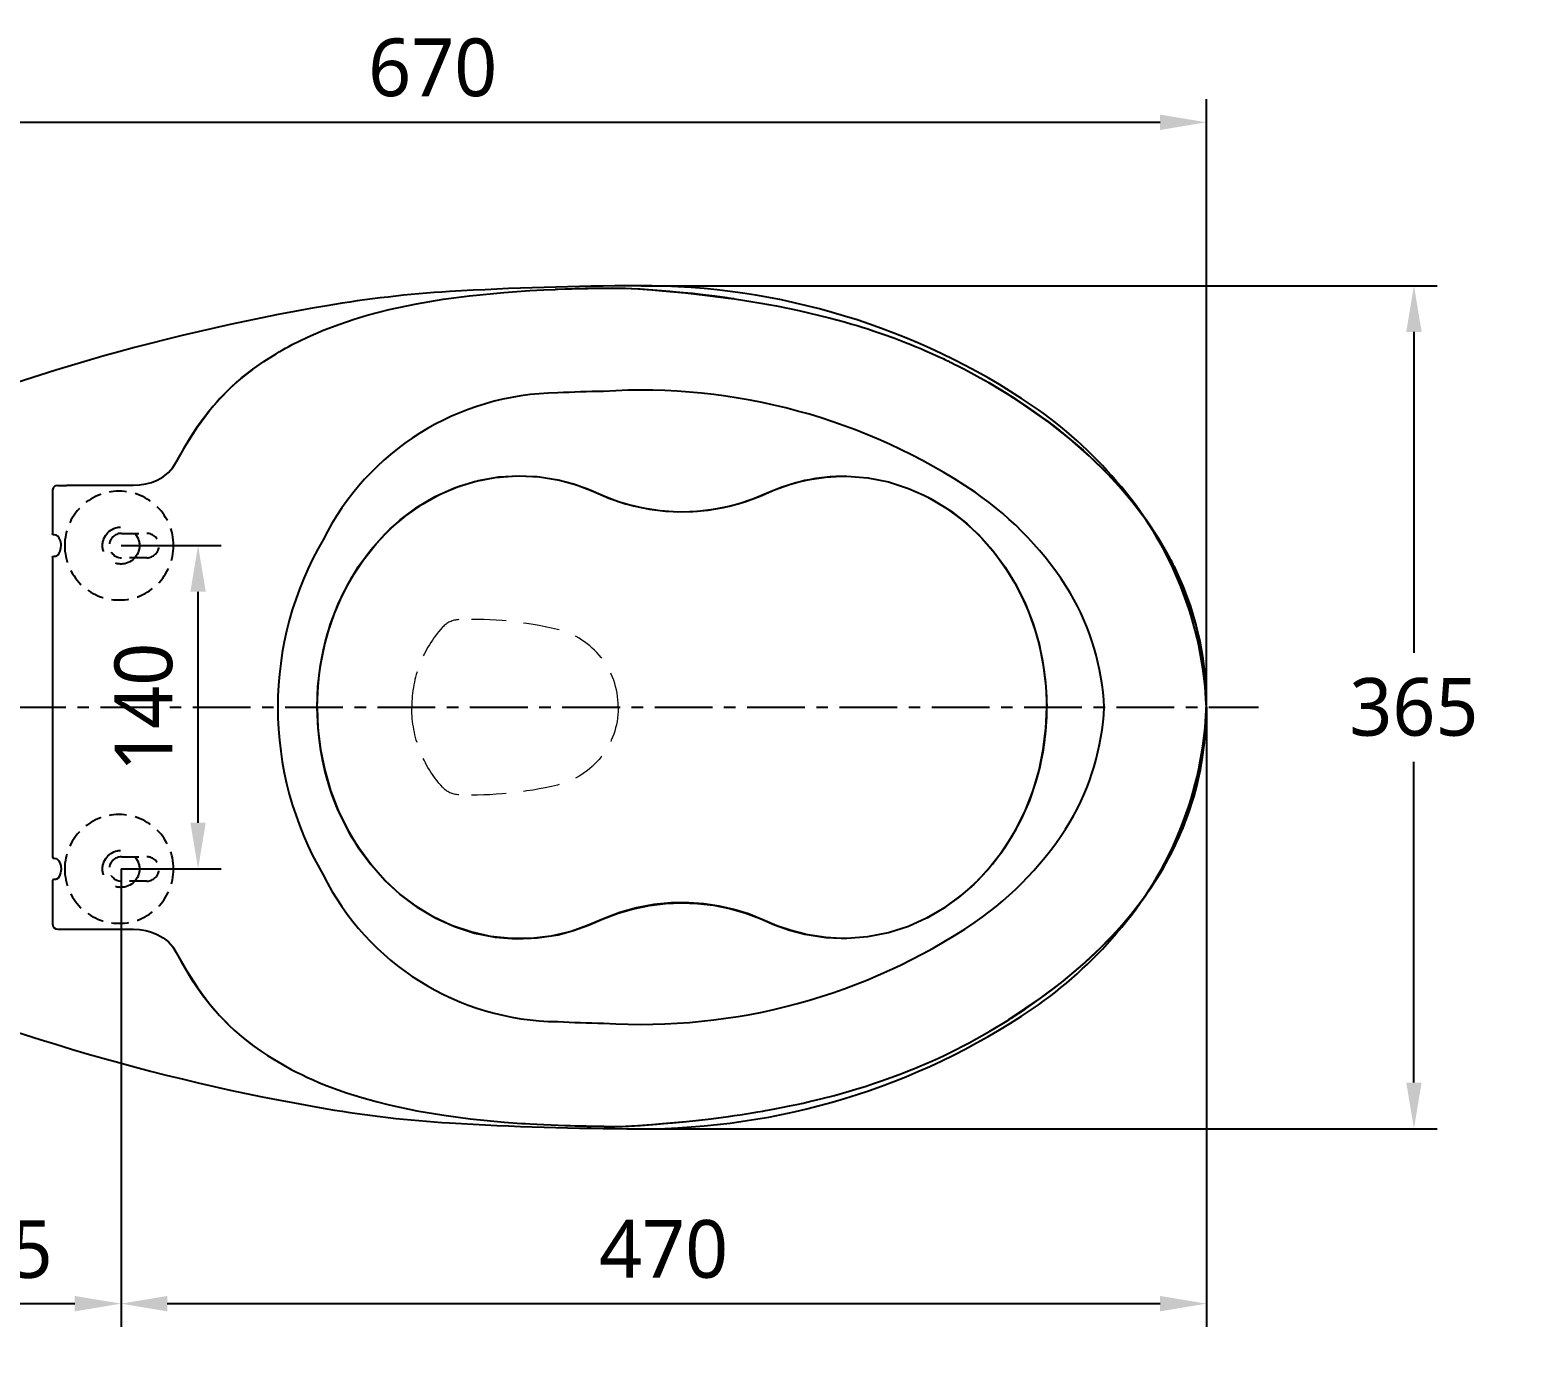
# Model space of a CAD drawing. Extents: x 3814 to 6583, y -1052 to 2311.
# Drawn here: x 4166 to 4813, y 1372 to 1948 of the extents above; entities that cross this region are included whole.
import ezdxf

# ---------------------------------------------------------------- set-up
doc = ezdxf.new("R2010")
doc.units = 0
doc.header["$LTSCALE"] = 20
doc.header["$MEASUREMENT"] = 0
for name, pattern in [('CENTER', [2, 1.25, -0.25, 0.25, -0.25]), ('HIDDEN', [0.375, 0.25, -0.125]), ('HIDDEN2', [0.1875, 0.125, -0.0625])]:
    doc.linetypes.add(name, pattern=pattern)
doc.layers.get('0').update_dxf_attribs({"linetype": 'CONTINUOUS'})
doc.layers.get('DEFPOINTS').update_dxf_attribs({"linetype": 'CONTINUOUS'})
doc.layers.add('3', color=3, linetype='CONTINUOUS')
doc.layers.add('HID', color=252, linetype='HIDDEN', lineweight=5)
doc.styles.get("Standard").update_dxf_attribs({"font": 'NanumGothic.ttf'})
doc.dimstyles.get("Standard").update_dxf_attribs({"dimtxt": 2.5, "dimasz": 2, "dimexe": 2, "dimexo": 1, "dimgap": 1.5, "dimtad": 1, "dimdec": 0, "dimlfac": 10, "dimrnd": 0.5, "dimzin": 0, "dimdsep": 46, "dimtxsty": 'Standard', "dimcen": 0, "dimclrt": 2, "dimadec": 0, "dimazin": 0, "dimtfac": 1, "dimtdec": 0, "dimtmove": 0, "dimatfit": 3, "dimfxl": 0, "dimtolj": 1, "dimtzin": 0, "dimarcsym": 0})

# ---------------------------------------------------------------- blocks, each defined once
blk = doc.blocks.new('*D125')
at = {"layer": '3', "color": 3, "lineweight": -2}
for p, q in [((4005.96, 1654.23), (4005.96, 1917.51)), ((4675.94, 1654.23), (4675.94, 1917.51)), ((4025.96, 1907.51), (4655.94, 1907.51))]:
    blk.add_line(p, q, dxfattribs=at)
at = {"layer": '3', "color": 3}
for points in [[(4025.96, 1910.84), (4025.96, 1904.17), (4005.96, 1907.51)], [(4655.94, 1910.84), (4655.94, 1904.17), (4675.94, 1907.51)]]:
    blk.add_solid(points, dxfattribs=at)
at = {"layer": 'DEFPOINTS', "color": 0}
for p in [(4675.94, 1907.51), (4005.96, 1654.23), (4675.94, 1654.23)]:
    blk.add_point(p, dxfattribs=at)
at = {"layer": '3', "color": 2, "insert": (4340.95, 1931.11), "char_height": 25, "attachment_point": 5}
blk.add_mtext('\\A1;670', dxfattribs=at)
blk = doc.blocks.new('*D126')
at = {"layer": '3', "color": 3, "lineweight": -2}
for p, q in [((4091, 1654.23), (4091, 1386.01)), ((4205.96, 1584.23), (4205.96, 1386.01)), ((4111, 1396.01), (4185.96, 1396.01))]:
    blk.add_line(p, q, dxfattribs=at)
at = {"layer": '3', "color": 3}
for points in [[(4111, 1399.34), (4111, 1392.67), (4091, 1396.01)], [(4185.96, 1399.34), (4185.96, 1392.67), (4205.96, 1396.01)]]:
    blk.add_solid(points, dxfattribs=at)
at = {"layer": 'DEFPOINTS', "color": 0}
for p in [(4091, 1654.23), (4205.96, 1584.23), (4205.96, 1396.01)]:
    blk.add_point(p, dxfattribs=at)
at = {"layer": '3', "color": 2, "insert": (4148.48, 1419.47), "char_height": 25, "attachment_point": 5}
blk.add_mtext('\\A1;115', dxfattribs=at)
blk = doc.blocks.new('*D127')
at = {"layer": '3', "color": 3, "lineweight": -2}
for p, q in [((4431.23, 1836.73), (4775.84, 1836.73)), ((4765.84, 1816.73), (4765.84, 1677.85)), ((4765.84, 1491.73), (4765.84, 1630.6)), ((4431.23, 1471.73), (4775.84, 1471.73))]:
    blk.add_line(p, q, dxfattribs=at)
at = {"layer": '3', "color": 3}
for points in [[(4762.51, 1816.73), (4769.17, 1816.73), (4765.84, 1836.73)], [(4762.51, 1491.73), (4769.17, 1491.73), (4765.84, 1471.73)]]:
    blk.add_solid(points, dxfattribs=at)
at = {"layer": 'DEFPOINTS', "color": 0}
for p in [(4431.23, 1836.73), (4431.23, 1471.73), (4765.84, 1471.73)]:
    blk.add_point(p, dxfattribs=at)
at = {"layer": '3', "color": 2, "insert": (4765.84, 1654.23), "char_height": 25, "attachment_point": 5}
blk.add_mtext('\\A1;365', dxfattribs=at)
blk = doc.blocks.new('*D128')
at = {"layer": '3', "color": 3, "lineweight": -2}
for p, q in [((4675.94, 1654.23), (4675.94, 1386.01)), ((4205.96, 1584.23), (4205.96, 1386.01)), ((4225.96, 1396.01), (4655.94, 1396.01))]:
    blk.add_line(p, q, dxfattribs=at)
at = {"layer": '3', "color": 3}
for points in [[(4225.96, 1399.34), (4225.96, 1392.67), (4205.96, 1396.01)], [(4655.94, 1399.34), (4655.94, 1392.67), (4675.94, 1396.01)]]:
    blk.add_solid(points, dxfattribs=at)
at = {"layer": 'DEFPOINTS', "color": 0}
for p in [(4675.94, 1654.23), (4205.96, 1584.23), (4675.94, 1396.01)]:
    blk.add_point(p, dxfattribs=at)
at = {"layer": '3', "color": 2, "insert": (4440.95, 1419.53), "char_height": 25, "attachment_point": 5}
blk.add_mtext('\\A1;470', dxfattribs=at)
blk = doc.blocks.new('*D129')
at = {"layer": '3', "color": 3, "lineweight": -2}
for p, q in [((4205.96, 1724.23), (4249.34, 1724.23)), ((4239.34, 1604.23), (4239.34, 1704.23)), ((4205.96, 1584.23), (4249.34, 1584.23))]:
    blk.add_line(p, q, dxfattribs=at)
at = {"layer": '3', "color": 3}
for points in [[(4236.01, 1704.23), (4242.67, 1704.23), (4239.34, 1724.23)], [(4236.01, 1604.23), (4242.67, 1604.23), (4239.34, 1584.23)]]:
    blk.add_solid(points, dxfattribs=at)
at = {"layer": 'DEFPOINTS', "color": 0}
for p in [(4205.96, 1724.23), (4239.34, 1724.23), (4205.96, 1584.23)]:
    blk.add_point(p, dxfattribs=at)
at = {"layer": '3', "color": 2, "insert": (4215.82, 1654.23), "char_height": 25, "attachment_point": 5, "rotation": 90}
blk.add_mtext('\\A1;140', dxfattribs=at)
blk = doc.blocks.new('*D105')
at = {"layer": '3', "color": 3, "lineweight": -2}
for p, q in [((5268, 1654.23), (5258, 1654.23)), ((5268, 1634.23), (5268, 1490.35)), ((5268, 1299.23), (5268, 1443.1)), ((4607.26, 1279.23), (5278, 1279.23))]:
    blk.add_line(p, q, dxfattribs=at)
at = {"layer": '3', "color": 3}
for points in [[(5264.67, 1634.23), (5271.33, 1634.23), (5268, 1654.23)], [(5264.67, 1299.23), (5271.33, 1299.23), (5268, 1279.23)]]:
    blk.add_solid(points, dxfattribs=at)
at = {"layer": 'DEFPOINTS', "color": 0}
for p in [(5268, 1654.23), (5268, 1654.23), (4607.26, 1279.23)]:
    blk.add_point(p, dxfattribs=at)
at = {"layer": '3', "color": 2, "insert": (5268, 1466.73), "char_height": 25, "attachment_point": 5}
blk.add_mtext('\\A1;375', dxfattribs=at)

msp = doc.modelspace()

# ---------------------------------------------------------------- linework, layer by layer
at = {"color": 2}
for p, q in [((4263.45956, 1800.93557), (4263.45855, 1800.93714)), ((4176.35519, 1748.23849), (4176.35519, 1729.26443)), ((4176.35519, 1719.11421), (4176.35519, 1589.34219)), ((4290.886, 1654.2282), (4290.94713, 1654.2282)), ((4290.94713, 1654.2282), (4290.94583, 1654.2282)), ((4606.77345, 1654.22817), (4606.83435, 1654.22816)), ((4176.35519, 1579.19197), (4176.35519, 1560.2179)), ((4263.45956, 1507.52083), (4263.45841, 1507.51907))]:
    msp.add_line(p, q, dxfattribs=at)
at = {"color": 2, "linetype": 'HIDDEN2', "ltscale": 3}
for p, q in [((4206.13759, 1729.49565), (4217.13759, 1729.49565)), ((4217.13759, 1718.96074), (4206.13759, 1718.96074)), ((4206.13759, 1589.49565), (4217.13759, 1589.49565)), ((4217.13759, 1578.96074), (4206.13759, 1578.96074))]:
    msp.add_line(p, q, dxfattribs=at)
at = {"color": 1, "linetype": 'CENTER'}
msp.add_line((3997.06073, 1654.22805), (4698.51245, 1654.22805), dxfattribs=at)
at = {"color": 2}
for points in [[(4263.45956, 1800.93557), (4267.85312, 1803.99446), (4273.10557, 1807.31624), (4274.40778, 1808.08757), (4275.75619, 1808.86572), (4277.15128, 1809.64948), (4278.59349, 1810.4376), (4280.08324, 1811.22881), (4283.13567, 1812.78025), (4286.75701, 1814.50638), (4293.98744, 1817.61584), (4300.73783, 1820.16006), (4306.9581, 1822.23691), (4312.61317, 1823.92686), (4317.67829, 1825.29629), (4322.13626, 1826.39885), (4333.88387, 1828.89507), (4345.48382, 1830.85704), (4356.90322, 1832.37965), (4371.66493, 1833.84133), (4373.5702, 1833.99315), (4375.46884, 1834.1366), (4377.36081, 1834.2719), (4379.24603, 1834.39935), (4381.12444, 1834.51926), (4382.99598, 1834.63196), (4389.07885, 1834.95468), (4394.01146, 1835.16955)], [(4394.01146, 1835.16955), (4395.1537, 1835.21321), (4401.22045, 1835.40505), (4404.52317, 1835.48324), (4408.11219, 1835.5547), (4412.72474, 1835.63782), (4416.48676, 1835.69668), (4419.45012, 1835.71671), (4424.47468, 1835.64255), (4429.92962, 1835.35728), (4435.79451, 1834.9007), (4440.2359, 1834.52986), (4450.34471, 1833.61881), (4459.9182, 1832.56357), (4468.95067, 1831.3993)], [(4407.01034, 1835.53402), (4394.01337, 1835.16687)], [(4468.50109, 1831.45985), (4463.09306, 1832.17257), (4457.90267, 1832.80289), (4453.38149, 1833.30758), (4449.53202, 1833.70124), (4446.35731, 1834.00049), (4443.6841, 1834.23833), (4430.76887, 1835.30152), (4418.91365, 1835.71805), (4407.09065, 1835.53559), (4407.01034, 1835.53402)], [(4468.95124, 1831.39779), (4468.50109, 1831.45985)], [(4468.9507, 1831.39953), (4471.55144, 1831.03255)], [(4468.95091, 1831.39926), (4468.95189, 1831.40294), (4468.95156, 1831.40029)], [(4471.52561, 1831.03706), (4469.01276, 1831.39239)], [(4471.55144, 1831.03255), (4476.04697, 1830.36066), (4482.12593, 1829.37351), (4487.19239, 1828.47855), (4489.80638, 1827.99011), (4492.04107, 1827.55772), (4493.89756, 1827.18787), (4495.37686, 1826.8861), (4496.70186, 1826.61041), (4499.49794, 1826.01151), (4512.58391, 1822.88177), (4515.89437, 1821.99937), (4519.19244, 1821.08173), (4522.47757, 1820.12834), (4524.72032, 1819.45432), (4526.85447, 1818.79511), (4529.29395, 1818.01986), (4532.03595, 1817.12021), (4536.06902, 1815.74116), (4540.60344, 1814.10888), (4545.62769, 1812.19536), (4547.92975, 1811.28061), (4549.53371, 1810.62882), (4551.08457, 1809.98716), (4552.58263, 1809.3565), (4554.02818, 1808.73771), (4557.41432, 1807.24812), (4560.47875, 1805.85041), (4561.22874, 1805.501), (4561.95705, 1805.15889), (4562.66377, 1804.82426), (4563.34897, 1804.49733), (4564.01274, 1804.17826), (4564.65516, 1803.86725), (4564.76437, 1803.81416), (4565.68378, 1803.36474), (4566.78781, 1802.81914), (4568.28163, 1802.07057), (4570.87295, 1800.74357), (4574.13812, 1799.0193), (4578.06117, 1796.86899), (4581.68991, 1794.80163)], [(4229.90845, 1760.40594), (4234.26223, 1768.1761), (4239.05513, 1775.62989), (4244.33277, 1782.69159), (4248.63828, 1787.68869), (4253.25873, 1792.40792), (4258.20332, 1796.83257), (4263.45956, 1800.93557)], [(4229.90845, 1760.40594), (4234.26223, 1768.1761), (4239.05513, 1775.62989), (4244.33277, 1782.69159), (4248.63828, 1787.68869), (4253.25873, 1792.40792), (4258.20332, 1796.83257), (4263.45956, 1800.93557)], [(4262.88883, 1800.51776), (4259.65649, 1798.02703), (4257.582, 1796.31287)], [(4263.03518, 1800.62557), (4262.88883, 1800.51776)], [(4263.27927, 1800.80445), (4263.03518, 1800.62557)], [(4263.446, 1800.92597), (4263.27927, 1800.80445)], [(4257.582, 1796.31287), (4256.18005, 1795.09974), (4253.24623, 1792.40767), (4250.80739, 1789.99871), (4248.82066, 1787.91102), (4247.25029, 1786.1754), (4245.89701, 1784.61547), (4243.96213, 1782.27561), (4241.64649, 1779.29355), (4239.00262, 1775.62723), (4236.08741, 1771.23455), (4232.96119, 1766.07622), (4229.84463, 1760.42054)], [(4257.582, 1796.31287), (4256.18005, 1795.09974), (4253.24623, 1792.40767), (4250.80739, 1789.99871), (4248.82066, 1787.91102), (4247.25029, 1786.1754), (4245.89701, 1784.61547), (4243.96213, 1782.27561), (4241.64649, 1779.29355), (4239.00262, 1775.62723), (4236.08741, 1771.23455), (4232.96119, 1766.07622), (4229.84463, 1760.42054)], [(4581.68991, 1794.80163), (4583.21074, 1793.91235), (4589.12483, 1790.3238), (4595.76247, 1786.04573), (4598.55822, 1784.16288), (4601.45471, 1782.15844), (4604.44707, 1780.02599), (4607.52967, 1777.75898), (4610.69624, 1775.35067), (4613.94036, 1772.79438), (4622.54726, 1765.52498), (4630.37809, 1758.17853), (4637.43403, 1750.80172), (4643.72718, 1743.44909), (4649.89363, 1735.31221), (4655.16781, 1727.35964), (4659.11747, 1720.58119), (4659.47225, 1719.92872), (4659.82127, 1719.27881), (4660.16459, 1718.63153), (4660.50225, 1717.98692), (4660.83429, 1717.34502), (4661.16077, 1716.70589), (4661.48173, 1716.06957), (4661.79724, 1715.43611), (4665.8774, 1706.39019), (4669.02498, 1697.8708), (4671.37719, 1689.97433), (4673.06979, 1682.7747), (4674.23629, 1676.329), (4675.00105, 1670.67556), (4675.47039, 1665.83866), (4675.73328, 1661.83282), (4675.86189, 1658.66604), (4675.90456, 1656.84401), (4675.92151, 1655.49688), (4675.92589, 1654.62491), (4675.9262, 1654.36715), (4675.92618, 1654.2282)], [(4593.41014, 1787.5862), (4581.77479, 1794.74611)], [(4675.82099, 1659.99686), (4675.80144, 1660.47798), (4675.32037, 1667.62465), (4674.60138, 1673.86729), (4673.7576, 1679.20578), (4672.88888, 1683.647), (4672.0744, 1687.22683), (4671.18792, 1690.68571), (4670.1965, 1694.16138), (4669.0981, 1697.65054), (4665.11063, 1708.22806), (4660.2376, 1718.48889), (4654.5616, 1728.32591), (4648.15986, 1737.70486), (4641.10894, 1746.6038), (4633.48971, 1755.01865), (4625.37539, 1762.9553), (4616.83358, 1770.42748), (4607.92503, 1777.45665), (4593.98307, 1787.21261), (4593.41014, 1787.5862)], [(4221.68151, 1752.59182), (4224.20524, 1754.02518), (4226.45945, 1755.83103), (4228.37851, 1757.97519), (4229.90843, 1760.40595)], [(4229.90845, 1760.40598), (4229.8496, 1760.41474), (4229.83645, 1760.40504)], [(4211.36899, 1750.35395), (4214.01715, 1750.48894), (4216.64087, 1750.90136), (4219.20799, 1751.60056), (4221.68151, 1752.59181)], [(4290.886, 1654.2282), (4291.24997, 1663.40359), (4292.34189, 1672.51864), (4294.16273, 1681.51206), (4296.70989, 1690.32113), (4299.98249, 1698.88024), (4303.97418, 1707.12001), (4308.67717, 1714.96709), (4314.07742, 1722.34298), (4320.15234, 1729.16522), (4326.86949, 1735.34793), (4334.18374, 1740.80451), (4342.03589, 1745.44965), (4350.35161, 1749.20245), (4359.04008, 1751.99212), (4367.99553, 1753.7624), (4377.10076, 1754.47561), (4386.23236, 1754.11757), (4395.26495, 1752.6928), (4401.90565, 1750.95572), (4408.3597, 1748.6199), (4414.71825, 1745.90247), (4421.22448, 1743.38589), (4427.93127, 1741.45674), (4434.7671, 1740.05562), (4441.69205, 1739.19511), (4448.66697, 1738.88955), (4455.64066, 1739.14429), (4462.57508, 1739.94958), (4469.4188, 1741.31736), (4476.13335, 1743.21101), (4482.66533, 1745.67995), (4489.00506, 1748.4294), (4495.46973, 1750.7402), (4502.1048, 1752.48898), (4511.13414, 1753.9107), (4517.81633, 1754.27502)], [(4290.98174, 1657.11463), (4291.00214, 1657.84025), (4291.30749, 1663.36442), (4291.78791, 1668.1477), (4292.35287, 1672.19049), (4292.92581, 1675.49824), (4293.67402, 1679.13723), (4294.55073, 1682.78523), (4295.56688, 1686.46251), (4298.40481, 1694.82577), (4301.92088, 1702.94257), (4306.10593, 1710.7291), (4310.94868, 1718.11791), (4316.43434, 1725.03677), (4322.53955, 1731.41018), (4329.23206, 1737.15999), (4336.46798, 1742.20774), (4344.19076, 1746.47606), (4352.32984, 1749.89255), (4360.79989, 1752.39419), (4369.50245, 1753.93167), (4378.32894, 1754.47266), (4387.16436, 1754.0071), (4395.89058, 1752.54182), (4403.19124, 1750.5317), (4410.24799, 1747.81177), (4417.24217, 1744.82023), (4424.46265, 1742.33143), (4431.85696, 1740.52153), (4439.3742, 1739.35495), (4446.96433, 1738.8413), (4453.61838, 1738.94902), (4460.24703, 1739.55345), (4466.81192, 1740.67681), (4473.27439, 1742.29514), (4479.61111, 1744.40869), (4485.75122, 1747.02743), (4491.87192, 1749.52815), (4498.18049, 1751.53258), (4506.82552, 1753.37777), (4513.06353, 1754.08927)], [(4513.06353, 1754.08927), (4515.62857, 1754.23449), (4517.79784, 1754.29084)], [(4517.81633, 1754.27502), (4520.26138, 1754.26414), (4529.36097, 1753.54318), (4538.30941, 1751.76454), (4546.99117, 1748.97034), (4553.67122, 1746.0446)], [(4178.58625, 1750.25818), (4177.70505, 1750.12494), (4177.34651, 1749.96622), (4177.02441, 1749.72962), (4176.87737, 1749.5809), (4176.74313, 1749.41361), (4176.62498, 1749.23043), (4176.52605, 1749.03496), (4176.39463, 1748.62446), (4176.3553, 1748.21742)], [(4192.13759, 1750.34978), (4203.89082, 1750.35117)], [(4203.89082, 1750.35117), (4207.62799, 1750.35226)], [(4207.62799, 1750.35226), (4211.36899, 1750.35364)], [(4553.65534, 1746.07063), (4556.43233, 1744.63935)], [(4553.67122, 1746.0446), (4555.30284, 1745.21977), (4563.1575, 1740.58644), (4570.48312, 1735.15003), (4577.22245, 1728.99539), (4583.33105, 1722.20602), (4588.77555, 1714.864), (4593.5309, 1707.04794), (4597.57781, 1698.83373), (4600.90218, 1690.29385), (4603.49473, 1681.49778), (4605.3499, 1672.51219), (4606.46304, 1663.40112), (4606.83435, 1654.2282)], [(4556.43233, 1744.63935), (4557.96024, 1743.79479), (4565.39848, 1739.05827), (4572.32174, 1733.59528), (4578.68181, 1727.48314), (4584.44269, 1720.79806), (4589.57628, 1713.61352), (4593.00256, 1707.94024), (4596.05772, 1702.05486), (4598.73614, 1695.98504), (4600.95817, 1689.98388), (4601.79045, 1687.40874), (4602.53147, 1684.90972), (4603.21611, 1682.3819), (4603.99301, 1679.17655), (4604.8236, 1675.17395), (4605.6087, 1670.455), (4606.267, 1664.94787), (4606.68808, 1658.65348), (4606.72133, 1657.69558)], [(4177.71209, 1728.79713), (4176.99923, 1728.83992), (4176.41324, 1728.89313)], [(4178.03623, 1728.71409), (4177.88262, 1728.76927), (4177.71209, 1728.79711)], [(4178.01091, 1719.73137), (4178.02373, 1719.73682), (4178.36157, 1719.94324), (4178.69323, 1720.25954), (4179.02361, 1720.69383), (4179.32745, 1721.22533), (4179.59755, 1721.86066), (4179.80445, 1722.55082), (4179.94542, 1723.31566), (4180.00143, 1724.05744), (4179.97852, 1724.82724), (4179.88372, 1725.53477), (4179.71865, 1726.22539), (4179.49724, 1726.85593), (4179.22277, 1727.43146), (4178.90977, 1727.92695), (4178.56725, 1728.33033), (4178.22523, 1728.61072), (4178.03623, 1728.71409)], [(4176.3552, 1719.04013), (4176.41324, 1719.56327)], [(4176.41324, 1719.56327), (4176.99919, 1719.61647), (4177.71209, 1719.65927)], [(4177.71209, 1719.65929), (4178.01091, 1719.73137)], [(4290.94577, 1654.31661), (4290.98174, 1657.11463)], [(4606.72133, 1657.69558), (4606.77384, 1654.31721)], [(4290.886, 1654.2282), (4291.24997, 1645.05281), (4292.34189, 1635.93775), (4294.16273, 1626.94433), (4296.70989, 1618.13527), (4299.98249, 1609.57615), (4303.97418, 1601.33639), (4308.67717, 1593.4893), (4314.07742, 1586.11342), (4320.15234, 1579.29117), (4326.86949, 1573.10847), (4334.18374, 1567.65188), (4342.03589, 1563.00675), (4350.35161, 1559.25394), (4359.04008, 1556.46428), (4367.99553, 1554.69399), (4377.10076, 1553.98079), (4386.23236, 1554.33883), (4395.26495, 1555.76359), (4401.90565, 1557.50067), (4408.3597, 1559.83649), (4414.71825, 1562.55393), (4421.22448, 1565.07051), (4427.93127, 1566.99965), (4434.7671, 1568.40077), (4441.69205, 1569.26129), (4448.66697, 1569.56684), (4455.64066, 1569.3121), (4462.57508, 1568.50681), (4469.4188, 1567.13904), (4476.13335, 1565.24539), (4482.66533, 1562.77645), (4489.00506, 1560.02699), (4495.46973, 1557.71619), (4502.1048, 1555.96742), (4511.13414, 1554.54569), (4517.8512, 1554.18099)], [(4291.12789, 1647.74096), (4290.94576, 1654.2282)], [(4554.83285, 1562.99442), (4555.30284, 1563.23663), (4563.1575, 1567.86995), (4570.48312, 1573.30636), (4577.22245, 1579.461), (4583.33105, 1586.25038), (4588.77555, 1593.59239), (4593.5309, 1601.40846), (4597.57781, 1609.62267), (4600.90218, 1618.16255), (4603.49473, 1626.95862), (4605.3499, 1635.94421), (4606.46304, 1645.05527), (4606.83435, 1654.2282)], [(4606.72535, 1650.89423), (4606.69482, 1649.9783), (4606.312, 1643.99327), (4605.73848, 1638.9261), (4605.09438, 1634.77435), (4604.47096, 1631.49154), (4603.79461, 1628.42044), (4603.01995, 1625.32543), (4602.14326, 1622.21032), (4599.30335, 1613.90325), (4595.78826, 1605.84362), (4591.6123, 1598.11254), (4586.78945, 1590.77508), (4581.33699, 1583.90006), (4575.27937, 1577.55794), (4568.64735, 1571.82341), (4561.48344, 1566.77123), (4557.57293, 1564.44358)], [(4590.43696, 1518.95707), (4591.36237, 1519.54486), (4597.63235, 1523.66439), (4603.97621, 1528.09032), (4605.63466, 1529.29489), (4607.29263, 1530.52036), (4608.95135, 1531.7684), (4610.61211, 1533.04069), (4612.27525, 1534.33836), (4613.94036, 1535.66202), (4618.7383, 1539.62141), (4623.42469, 1543.71674), (4627.98113, 1547.94456), (4632.04325, 1551.9472), (4635.75643, 1555.82569), (4639.50661, 1559.98584), (4643.27056, 1564.44471), (4649.23745, 1572.22528), (4654.60905, 1580.2009), (4655.91485, 1582.31685), (4657.17796, 1584.44223), (4658.39802, 1586.57612), (4659.57473, 1588.71764), (4660.70782, 1590.86593), (4661.79724, 1593.02029), (4665.85386, 1602.00863), (4669.08069, 1610.75447), (4671.5577, 1619.17288), (4673.36938, 1627.18141), (4674.61639, 1634.7247), (4675.39915, 1641.76434), (4675.80852, 1648.27209), (4675.92618, 1654.2282)], [(4606.77384, 1654.12216), (4606.72535, 1650.89423)], [(4675.92618, 1654.2282), (4675.94138, 1654.22805), (4675.93107, 1654.22798)], [(4502.20668, 1555.93802), (4496.15299, 1557.50563), (4489.93735, 1559.66), (4483.8859, 1562.25893), (4477.72112, 1564.7422), (4471.37996, 1566.68787), (4464.92492, 1568.15662), (4458.37656, 1569.12627), (4451.77667, 1569.58656), (4444.21499, 1569.50832), (4436.6914, 1568.76115), (4429.25453, 1567.37267), (4421.9557, 1565.35554), (4414.86439, 1562.64296), (4407.92864, 1559.67674), (4400.83978, 1557.19348), (4392.28166, 1555.18587), (4383.54825, 1554.13695), (4374.75395, 1554.08112), (4366.0157, 1555.01899), (4357.44365, 1556.93104), (4349.14094, 1559.77862), (4341.19949, 1563.50752), (4333.69773, 1568.05187), (4326.69952, 1573.33812), (4320.2557, 1579.2896), (4314.40503, 1585.82918), (4309.17565, 1592.8807), (4305.67388, 1598.46138), (4302.5382, 1604.25921), (4299.77398, 1610.2463), (4297.46207, 1616.17237), (4296.58925, 1618.7167), (4295.80824, 1621.18678), (4295.08232, 1623.68647), (4294.25142, 1626.85778), (4293.35029, 1630.81997), (4292.47743, 1635.4945), (4291.71119, 1640.95447), (4291.15947, 1647.20187), (4291.12789, 1647.74096)], [(4621.32163, 1541.85525), (4621.87658, 1542.34322), (4630.17526, 1550.08333), (4638.00729, 1558.29722), (4645.30283, 1566.99318), (4651.98321, 1576.17281), (4656.5419, 1583.36654), (4660.67831, 1590.81265), (4664.35118, 1598.47724), (4667.39089, 1605.94429), (4668.54335, 1609.15959), (4669.57711, 1612.28696), (4670.61152, 1615.70693), (4671.78884, 1620.07244), (4673.01617, 1625.41352), (4674.15929, 1631.62398), (4675.11731, 1638.79872), (4675.75355, 1646.93568), (4675.78298, 1647.55668)], [(4176.3552, 1589.41627), (4176.41324, 1588.89313)], [(4176.36681, 1589.6244), (4176.36858, 1589.49407), (4176.39495, 1589.38176)], [(4176.41324, 1588.89313), (4176.81343, 1588.85366), (4177.5562, 1588.80543), (4177.71209, 1588.79713)], [(4177.71209, 1588.79711), (4178.0117, 1588.72469)], [(4178.0117, 1588.72469), (4178.23625, 1588.60353), (4178.92451, 1587.90657), (4179.50886, 1586.82748), (4179.8881, 1585.51096), (4180.001, 1584.0404), (4179.79918, 1582.52924), (4179.3151, 1581.20058), (4178.68115, 1580.246), (4178.03581, 1579.74212)], [(4177.71209, 1579.65927), (4177.5568, 1579.651), (4176.82602, 1579.60372), (4176.41324, 1579.56327)], [(4178.03581, 1579.74212), (4178.02223, 1579.73617), (4177.71209, 1579.65928)], [(4177.94333, 1579.66344), (4177.7717, 1579.66035), (4177.72789, 1579.65956), (4177.71649, 1579.65936), (4177.71341, 1579.65931), (4177.71253, 1579.65929), (4177.71209, 1579.65928)], [(4176.3553, 1560.23897), (4176.38823, 1559.85721), (4176.50078, 1559.46958), (4176.58745, 1559.28241), (4176.69344, 1559.10445), (4176.95962, 1558.78765), (4177.68313, 1558.35364), (4178.58625, 1558.19821)], [(4517.8512, 1554.18099), (4520.26138, 1554.19226), (4529.36097, 1554.91321), (4538.30941, 1556.69185), (4546.99117, 1559.48605), (4554.83285, 1562.99442)], [(4557.57293, 1564.44358), (4554.81665, 1562.96832)], [(4192.13759, 1558.10661), (4203.89082, 1558.10523)], [(4203.89082, 1558.10523), (4211.36899, 1558.10276)], [(4211.36899, 1558.10245), (4214.01715, 1557.96746), (4216.64087, 1557.55503), (4219.20799, 1556.85584), (4221.68151, 1555.86458)], [(4221.68151, 1555.86458), (4224.20524, 1554.43122), (4226.45945, 1552.62537), (4228.37851, 1550.4812), (4229.90843, 1548.05044)], [(4517.82896, 1554.16518), (4511.22486, 1554.52382), (4502.53485, 1555.86747), (4502.20668, 1555.93802)], [(4229.90844, 1548.05046), (4229.85005, 1548.04148), (4229.83698, 1548.05108)], [(4229.84454, 1548.03603), (4232.11549, 1543.86188), (4234.40094, 1539.94421), (4236.50821, 1536.56403), (4238.40396, 1533.70047), (4240.05752, 1531.33183), (4241.44135, 1529.43728), (4242.69198, 1527.7911), (4244.28056, 1525.78666), (4246.26642, 1523.40931), (4248.68659, 1520.69104), (4251.58659, 1517.67077), (4252.78755, 1516.48999)], [(4229.90845, 1548.05045), (4234.26223, 1540.2803), (4239.05513, 1532.82651), (4244.33277, 1525.76481), (4248.63828, 1520.76771), (4253.25873, 1516.04848), (4258.20332, 1511.62382), (4263.45956, 1507.52083)], [(4590.46031, 1518.97817), (4604.13251, 1528.20933), (4613.17738, 1535.05854), (4621.32163, 1541.85525)], [(4252.78755, 1516.48999), (4255.02046, 1514.39563), (4259.04737, 1510.92326), (4262.45905, 1508.25775)], [(4471.52236, 1477.41963), (4474.09006, 1477.79725), (4476.65408, 1478.19009), (4479.21472, 1478.5985), (4481.77226, 1479.02283), (4483.82055, 1479.37475), (4485.04707, 1479.59066), (4486.77707, 1479.90191), (4489.12854, 1480.33779), (4492.03028, 1480.89649), (4495.48018, 1481.59159), (4498.5582, 1482.24099), (4501.35272, 1482.85525), (4504.07202, 1483.47619), (4509.64594, 1484.82316), (4514.87566, 1486.18147), (4519.76304, 1487.53743), (4524.19401, 1488.84218), (4528.60563, 1490.21541), (4531.80315, 1491.25862), (4535.33637, 1492.45967), (4539.2795, 1493.86178), (4542.89233, 1495.20532), (4545.57051, 1496.23861), (4547.3195, 1496.93092), (4549.52742, 1497.825), (4551.86274, 1498.79551), (4554.68122, 1500.00155), (4557.3692, 1501.18801), (4559.92711, 1502.35078), (4562.35553, 1503.48587), (4564.65515, 1504.58916), (4573.2396, 1508.95678), (4582.14764, 1513.92098), (4590.43696, 1518.95707)], [(4263.45956, 1507.52083), (4264.86169, 1506.51539), (4266.81203, 1505.16274), (4269.3303, 1503.49222), (4272.23861, 1501.66477), (4275.69099, 1499.62783), (4279.7089, 1497.42425), (4281.65956, 1496.41496), (4284.2053, 1495.15375), (4286.72213, 1493.96608), (4289.20738, 1492.84803), (4291.65858, 1491.79588), (4294.07332, 1490.80612), (4296.44886, 1489.87538), (4303.59241, 1487.31327), (4310.27026, 1485.20809), (4316.45785, 1483.47833), (4322.13626, 1482.05755), (4334.06905, 1479.52632), (4345.78118, 1477.55486), (4357.1977, 1476.0423), (4371.83932, 1474.60084), (4373.72265, 1474.45143), (4375.5966, 1474.31042), (4377.46083, 1474.17756), (4379.31539, 1474.0525), (4381.1604, 1473.93491), (4382.99598, 1473.82442), (4398.23406, 1473.13731), (4399.79965, 1473.09019)], [(4399.79965, 1473.09019), (4400.62904, 1473.06708), (4402.54966, 1473.01805), (4403.36212, 1472.99896), (4404.39344, 1472.97595), (4405.64368, 1472.94966), (4406.67085, 1472.92915), (4407.80989, 1472.90734), (4409.06096, 1472.88423), (4410.42424, 1472.85969), (4411.90001, 1472.83343), (4413.48851, 1472.80526), (4414.93319, 1472.78129), (4419.37655, 1472.73973), (4424.36624, 1472.80993), (4429.8292, 1473.09224), (4435.79041, 1473.55537), (4440.43605, 1473.94336), (4450.81952, 1474.88511), (4460.21424, 1475.92849), (4468.95067, 1477.0571)], [(4414.98654, 1472.7788), (4415.29069, 1472.77413), (4423.19257, 1472.77533), (4430.94578, 1473.16767), (4437.96985, 1473.73389), (4440.90875, 1473.98023), (4444.73583, 1474.3104), (4449.45905, 1474.74802), (4455.0732, 1475.33248), (4461.57159, 1476.09376), (4467.98494, 1476.92591)], [(4467.98494, 1476.92591), (4468.95124, 1477.05861)], [(4468.9507, 1477.05686), (4471.52236, 1477.41963)], [(4468.95095, 1477.0569), (4468.95226, 1477.05043), (4468.95163, 1477.05561)], [(4469.02026, 1477.06505), (4471.64426, 1477.43647)], [(4399.8029, 1473.09165), (4414.98654, 1472.7788)]]:
    msp.add_lwpolyline(points, dxfattribs=at)
at = {"color": 7, "linetype": 'HIDDEN', "ltscale": 3}
for centre in [(4205.9613, 1724.22805), (4205.9613, 1584.22805)]:
    msp.add_circle(centre, 8, dxfattribs=at)
at = {"color": 7}
for centre, radius, start, end in [((4435.526, 319.82706), 1516.90858, 90.20642179, 93.2979005), ((4431.22789, 1534.15475), 302.57329, 55.93527032, 90.22096687), ((4431.22789, 1534.15475), 302.57329, 55.93527032, 90.22096687), ((4379.04245, 1335.17186), 500, 93.52939646, 99.66982177), ((4451.93196, 907.39409), 933.9432, 99.66982177, 113.60976636), ((4431.22789, 1533.108), 258.42329, 55.97566765, 93.63230064), ((4396.26597, 1675.44843), 114.89472, 90.58566759, 153.4693571), ((4429.63088, 1068.72309), 722.44017, 91.17186169, 92.740313), ((4493.96436, 1629.64051), 188.33793, 40.5363094, 55.47494454), ((4493.96436, 1629.64051), 188.33793, 40.5363094, 55.47494454), ((4493.96436, 1628.59376), 144.18793, 31.41374784, 55.40639565), ((4518.36323, 1648.27884), 157.69042, 2.16211866, 41.15129014), ((4518.36323, 1648.27884), 157.69042, 2.16211866, 41.15129014), ((4417.71293, 1654.22805), 143.86966, 149.72079082, 180), ((4521.18124, 1648.29314), 110.7239, 3.07258324, 30.05469157), ((4417.71293, 1654.22805), 143.86966, 180, 210.27920918), ((4521.18124, 1660.16296), 110.7239, 329.94530843, 356.92741676), ((4518.36323, 1660.17726), 157.69042, 318.84870986, 357.83788134), ((4518.36323, 1660.17726), 157.69042, 318.84870986, 357.83788134), ((4493.96436, 1679.86234), 144.18793, 304.59360435, 328.58625216), ((4396.26597, 1633.00767), 114.89472, 206.5306429, 269.41433241), ((4431.22789, 1775.3481), 258.42329, 266.36769936, 304.02433235), ((4493.96436, 1678.81558), 188.33793, 304.52505546, 319.4636906), ((4451.93196, 2401.062), 933.9432, 246.39023364, 260.33017823), ((4431.22789, 1774.30134), 302.57329, 269.77903313, 304.06472968), ((4429.63088, 2239.733), 722.44017, 267.259687, 268.82813831), ((4379.04245, 1973.28424), 500, 260.33017823, 266.47060354), ((4435.526, 2988.62903), 1516.90858, 266.7020995, 269.79357821)]:
    msp.add_arc(centre, radius, start, end, dxfattribs=at)
at = {"color": 2, "linetype": 'HIDDEN2', "ltscale": 3}
for centre, radius, start, end in [((4205.13759, 1724.2282), 23.55091, 0, 180), ((4206.13759, 1724.2282), 5.26746, 90, 270), ((4217.13759, 1724.2282), 5.26746, 270, 89.99999384), ((4205.13759, 1724.2282), 23.55091, 180, 359.99999386), ((4205.13759, 1584.2282), 23.55091, 0, 180), ((4206.13759, 1584.2282), 5.26746, 90, 270), ((4217.13759, 1584.2282), 5.26746, 270, 89.99999384), ((4205.13759, 1584.2282), 23.55091, 180, 359.99999386)]:
    msp.add_arc(centre, radius, start, end, dxfattribs=at)
at = {"color": 2}
for points, knots in [([(4178.63112, 1750.2585), (4178.71185, 1750.26123), (4178.89451, 1750.26662), (4179.23246, 1750.27453), (4179.63248, 1750.28222), (4179.97789, 1750.2878), (4180.18501, 1750.29082), (4180.22722, 1750.29142)], [0, 0, 0, 0, 0.0526315789, 0.1052631579, 0.1578947368, 0.2105263158, 0.2237594828, 0.2237594828, 0.2237594828, 0.2237594828]), ([(4180.22722, 1750.29142), (4180.35291, 1750.29322), (4180.65901, 1750.29736), (4181.18456, 1750.30359), (4181.81104, 1750.31004), (4182.48737, 1750.31609), (4183.20999, 1750.32172), (4183.97478, 1750.32689), (4184.77915, 1750.33159), (4185.62005, 1750.33579), (4186.49295, 1750.33948), (4187.39292, 1750.34263), (4188.31466, 1750.34523), (4189.25357, 1750.34725), (4190.20656, 1750.34871), (4191.17027, 1750.34959), (4191.81455, 1750.34978), (4192.13759, 1750.34978)], [0.2237594828, 0.2237594828, 0.2237594828, 0.2237594828, 0.2631578947, 0.3157894737, 0.3684210526, 0.4210526316, 0.4736842105, 0.5263157895, 0.5789473684, 0.6315789474, 0.6842105263, 0.7368421053, 0.7894736842, 0.8421052632, 0.8947368421, 0.9473684211, 1, 1, 1, 1]), ([(4176.41324, 1728.89313), (4176.39061, 1728.98928), (4176.36257, 1729.14465), (4176.35484, 1729.27512), (4176.35522, 1729.32713)], [0, 0, 0, 0, 0.1666666667, 0.2930048312, 0.2930048312, 0.2930048312, 0.2930048312]), ([(4176.41324, 1579.56327), (4176.39061, 1579.46712), (4176.36257, 1579.31174), (4176.35484, 1579.18127), (4176.35522, 1579.12926)], [0, 0, 0, 0, 0.1666666667, 0.2930048312, 0.2930048312, 0.2930048312, 0.2930048312]), ([(4178.63112, 1558.1979), (4178.71185, 1558.19517), (4178.89451, 1558.18978), (4179.23246, 1558.18187), (4179.63248, 1558.17417), (4179.97789, 1558.1686), (4180.18501, 1558.16557), (4180.22722, 1558.16497)], [0, 0, 0, 0, 0.0526315789, 0.1052631579, 0.1578947368, 0.2105263158, 0.2237594828, 0.2237594828, 0.2237594828, 0.2237594828]), ([(4180.22722, 1558.16497), (4180.35291, 1558.16317), (4180.65901, 1558.15904), (4181.18456, 1558.1528), (4181.81104, 1558.14636), (4182.48737, 1558.1403), (4183.20999, 1558.13468), (4183.97478, 1558.12951), (4184.77915, 1558.12481), (4185.62005, 1558.1206), (4186.49295, 1558.11691), (4187.39292, 1558.11376), (4188.31466, 1558.11117), (4189.25357, 1558.10914), (4190.20656, 1558.10768), (4191.17027, 1558.1068), (4191.81455, 1558.10661), (4192.13759, 1558.10661)], [0.2237594828, 0.2237594828, 0.2237594828, 0.2237594828, 0.2631578947, 0.3157894737, 0.3684210526, 0.4210526316, 0.4736842105, 0.5263157895, 0.5789473684, 0.6315789474, 0.6842105263, 0.7368421053, 0.7894736842, 0.8421052632, 0.8947368421, 0.9473684211, 1, 1, 1, 1])]:
    msp.add_open_spline(points, degree=3, knots=knots, dxfattribs=at)
at = {"layer": 'HID', "color": 7, "ltscale": 3}
for centre, major_axis, start_param, end_param in [((4382.92689, 1654.49156), (-36.11774, 36.06657), 0.045529951, 0.785398163), ((4352.64431, 1682.09562), (-7.11283, -7.12292), 3.963698056, 4.757918931), ((4358.14268, 1535.21229), (-111.13151, 110.97407), 5.260588277, 5.534494382), ((4386.88962, 1654.49437), (-24.31002, 24.27558), 3.926990817, 5.260588277), ((4382.92698, 1654.22805), (-36.09217, 36.09217), 0.780427026, 0.785398163), ((4386.88971, 1654.22805), (-24.2928, 24.2928), 3.926990817, 3.934347536)]:
    msp.add_ellipse(centre, major_axis=major_axis, ratio=1, start_param=start_param, end_param=end_param, dxfattribs=at)
at = {"layer": 'HID', "color": 7, "ltscale": 3, "extrusion": (0, 0, -1)}
for centre, major_axis, start_param, end_param in [((4382.92689, 1653.96454), (-36.11774, -36.06657), 0.045529951, 0.785398163), ((4382.92654, 1653.45906), (-36.11774, -36.06657), 0.785398163, 0.799755717), ((4386.88962, 1653.96173), (-24.31002, -24.27558), 3.926990817, 5.260588277), ((4386.88926, 1653.45625), (-24.31002, -24.27558), 3.903814749, 3.926990817), ((4352.64431, 1626.36047), (-7.11283, 7.12292), 3.963698056, 4.757918931), ((4358.14268, 1773.2438), (-111.13151, -110.97407), 5.260588277, 5.534494382)]:
    msp.add_ellipse(centre, major_axis=major_axis, ratio=1, start_param=start_param, end_param=end_param, dxfattribs=at)
at = {"layer": 'HID', "color": 6, "ltscale": 3, "extrusion": (0, 0, -1)}
for centre, major_axis, start_param, end_param in [((4382.92654, 1653.45906), (-36.11774, -36.06657), 0.785398163, 0.799755717), ((4386.88926, 1653.45625), (-24.31002, -24.27558), 3.903814749, 3.926990817)]:
    msp.add_ellipse(centre, major_axis=major_axis, ratio=1, start_param=start_param, end_param=end_param, dxfattribs=at)
at = {"layer": 'HID', "color": 6, "ltscale": 3}
for centre, major_axis, start_param, end_param in [((4382.92698, 1654.22805), (-36.09217, 36.09217), 0.780427026, 0.785398163), ((4386.88971, 1654.22805), (-24.2928, 24.2928), 3.926990817, 3.934347536)]:
    msp.add_ellipse(centre, major_axis=major_axis, ratio=1, start_param=start_param, end_param=end_param, dxfattribs=at)

# ---------------------------------------------------------------- dimensions: what is measured, and where the dimension line sits
at = {"layer": '3'}
dim = msp.add_linear_dim(base=(4675.94138, 1907.50585), p1=(4005.9613, 1654.22805), p2=(4675.94138, 1654.22805), dimstyle='Standard', override={"dimtxt": 25, "dimasz": 20, "dimexe": 10, "dimexo": 0, "dimgap": 10, "dimdec": 4, "dimlfac": 1, "dimzin": 8, "dimclrd": 3, "dimclre": 3, "dimtdec": 4}, dxfattribs=at)
dim.commit()
dim.dimension.update_dxf_attribs({"geometry": '*D125', "text_midpoint": (4340.95134, 1907.50585), "dimtype": 160})
for base, p1, p2, override, picture, middle in [((4765.841, 1471.72805), (4431.22789, 1836.72805), (4431.22789, 1471.72805), {"dimtxt": 25, "dimasz": 20, "dimexe": 10, "dimexo": 0, "dimgap": 10, "dimtih": 1, "dimtoh": 1, "dimdec": 4, "dimlfac": 1, "dimzin": 8, "dimclrd": 3, "dimclre": 3, "dimtdec": 4, "dimarcsym": 1}, '*D127', (4765.841, 1654.22805)), ((4239.341, 1724.22805), (4205.9613, 1584.22805), (4205.9613, 1724.22805), {"dimtxt": 25, "dimasz": 20, "dimexe": 10, "dimexo": 0, "dimgap": 10, "dimdec": 4, "dimlfac": 1, "dimzin": 8, "dimclrd": 3, "dimclre": 3, "dimtdec": 4}, '*D129', (4215.82169, 1654.22805)), ((5268, 1654.22805), (4607.26198, 1279.22805), (5268, 1654.22805), {"dimtxt": 25, "dimasz": 20, "dimexe": 10, "dimexo": 0, "dimgap": 10, "dimtih": 1, "dimtoh": 1, "dimdec": 4, "dimlfac": 1, "dimzin": 8, "dimclrd": 3, "dimclre": 3, "dimtdec": 4, "dimarcsym": 1}, '*D105', (5268, 1466.72805))]:
    dim = msp.add_linear_dim(base=base, p1=p1, p2=p2, angle=90, dimstyle='Standard', override=override, dxfattribs=at)
    dim.commit()
    dim.dimension.update_dxf_attribs({"geometry": picture, "text_midpoint": middle})
for base, p1, p2, picture, middle in [((4205.9613, 1396.00585), (4091, 1654.22805), (4205.9613, 1584.22805), '*D126', (4148.48065, 1419.47151)), ((4675.94138, 1396.00585), (4205.9613, 1584.22805), (4675.94138, 1654.22805), '*D128', (4440.95134, 1419.52516))]:
    dim = msp.add_linear_dim(base=base, p1=p1, p2=p2, dimstyle='Standard', override={"dimtxt": 25, "dimasz": 20, "dimexe": 10, "dimexo": 0, "dimgap": 10, "dimdec": 4, "dimlfac": 1, "dimzin": 8, "dimclrd": 3, "dimclre": 3, "dimtdec": 4}, dxfattribs=at)
    dim.commit()
    dim.dimension.update_dxf_attribs({"geometry": picture, "text_midpoint": middle})

doc.saveas('drawing.dxf')
